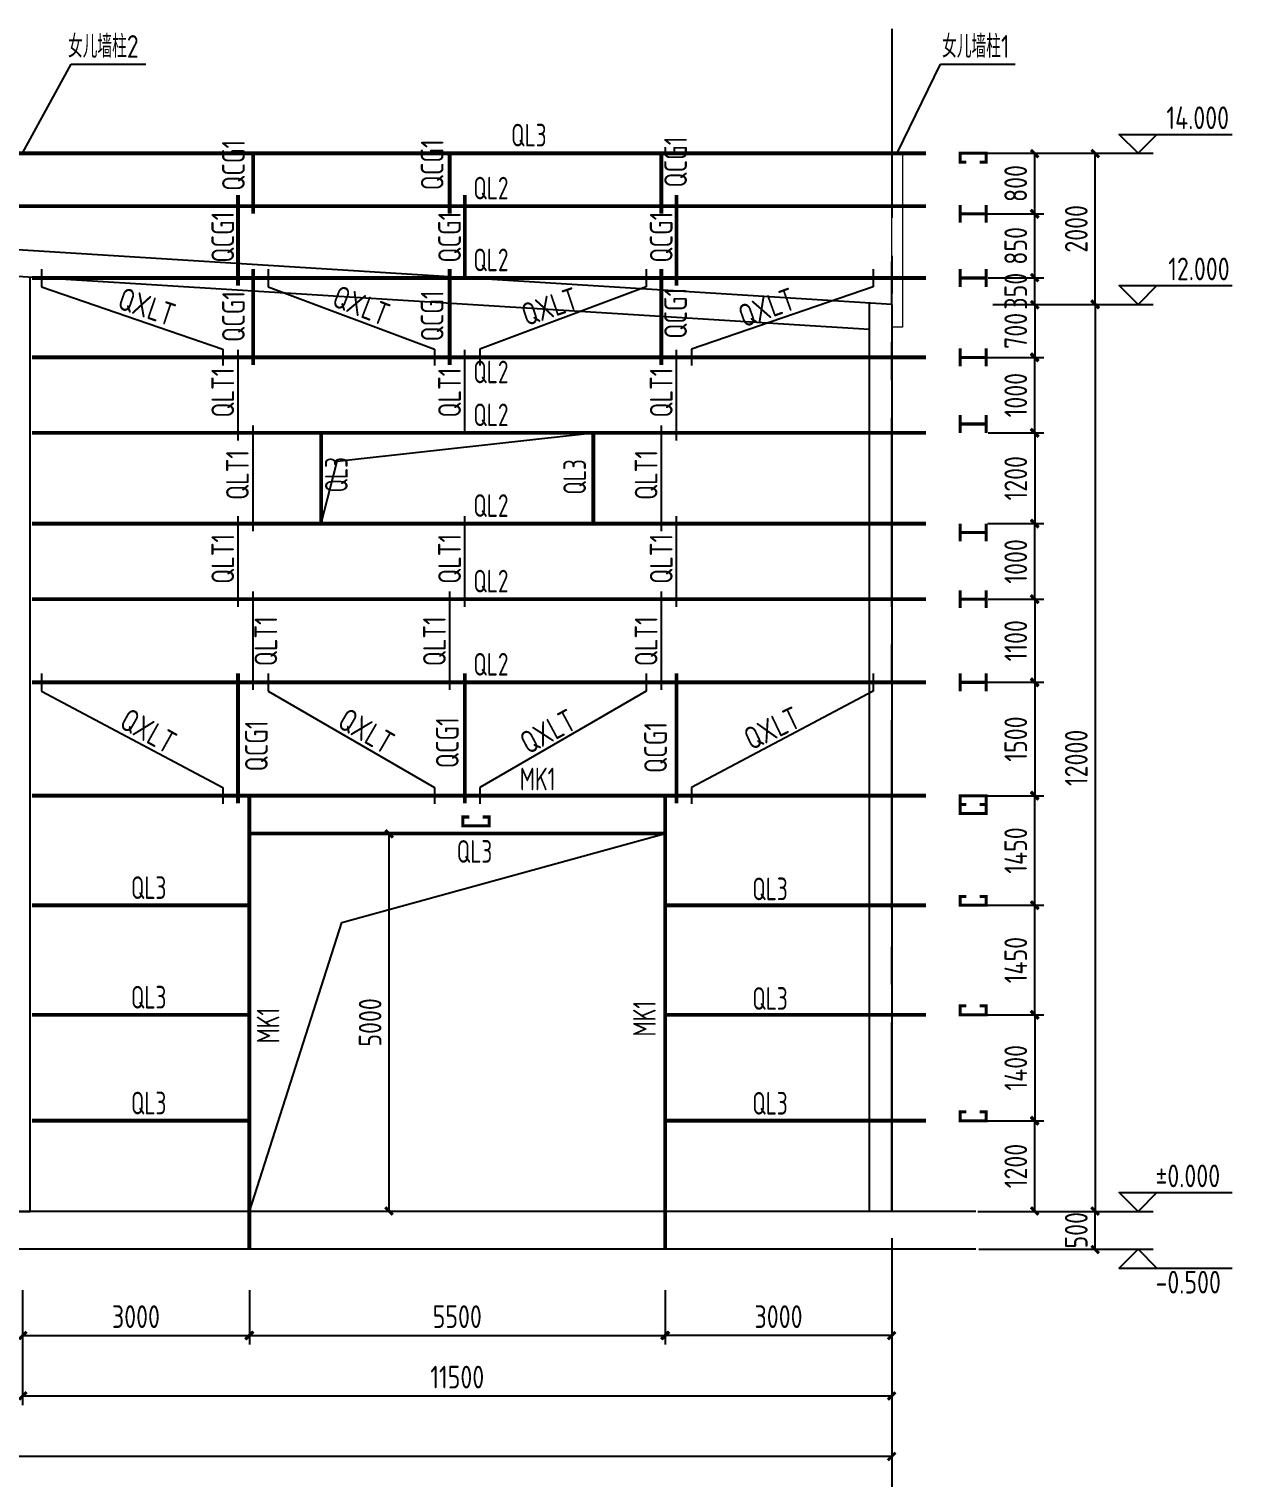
# Model space of a CAD drawing. Header units: millimetres. Extents: x 865490 to 879904, y 39442 to 44891.
# Drawn here: x 874893.6 to 875052.8, y 39550 to 39741.6 of the extents above; entities that cross this region are included whole.
import ezdxf

# ---------------------------------------------------------------- set-up
doc = ezdxf.new("R2010")
doc.units = ezdxf.units.MM
doc.header["$LTSCALE"] = 1000
doc.header["$MEASUREMENT"] = 0
doc.linetypes.add('CENTER', pattern=[2, 1.25, -0.25, 0.25, -0.25])
doc.linetypes.add('DOTE', pattern=[2.42, 2, -0.2, 0.02, -0.2])
for name, color, linetype in [('1307', 7, 'Continuous'), ('1530', 253, 'Continuous'), ('1534', 7, 'Continuous'), ('AXIS', 3, 'Continuous'), ('DIM', 7, 'Continuous'), ('DOTE', 1, 'DOTE'), ('M_Prof', 2, 'Continuous'), ('标注', 7, 'Continuous'), ('梁', 4, 'Continuous'), ('檩条', 34, 'Continuous')]:
    doc.layers.add(name, color=color, linetype=linetype)
doc.layers.add('零部件', color=3, linetype='Continuous', lineweight=5)
doc.styles.add('GBHZ', font='gbenor.shx', dxfattribs={"width": 0.9, "bigfont": 'gbcbig.shx'})
doc.dimstyles.new('Y100', dxfattribs={"dimscale": 0, "dimtxt": 3, "dimasz": 0.01, "dimexe": 1.2, "dimexo": 2, "dimgap": 1, "dimtad": 1, "dimdec": 0, "dimlfac": 100, "dimzin": 0, "dimdsep": 46, "dimtxsty": 'GBHZ', "dimblk": 'DX', "dimcen": 0.09, "dimdle": 1, "dimclrd": 7, "dimclre": 7, "dimclrt": 7, "dimadec": 0, "dimazin": 0, "dimtfac": 1, "dimtdec": 0, "dimtix": 1, "dimtmove": 2, "dimatfit": 3, "dimldrblk": 'DX', "dimfxl": 0, "dimtolj": 1, "dimtzin": 0, "dimarcsym": 0})

# ---------------------------------------------------------------- blocks, each defined once
blk = doc.blocks.new('DX')
at = {"color": 0, "linetype": 'ByBlock', "const_width": 40}
blk.add_lwpolyline([(-54, -51), (46, 49)], dxfattribs=at)
blk = doc.blocks.new('*D1115')
at = {"layer": 'Defpoints', "color": 0, "transparency": 16777216}
for p in [(874892.78, 39576.71), (875007.78, 39576.71), (875007.78, 39560.71)]:
    blk.add_point(p, dxfattribs=at)
at = {"layer": 'dim', "color": 7, "lineweight": -2, "transparency": 16777216}
for p, q in [((874892.78, 39574.71), (874892.78, 39559.51)), ((875007.78, 39574.71), (875007.78, 39559.51)), ((874892.79, 39560.71), (875007.77, 39560.71))]:
    blk.add_line(p, q, dxfattribs=at)
at = {"layer": 'dim', "color": 7, "lineweight": -2, "transparency": 16777216, "xscale": 0.01, "yscale": 0.01, "zscale": 0.01, "rotation": 180}
blk.add_blockref('DX', (874892.78, 39560.71), dxfattribs=at)
at = {"layer": 'dim', "color": 7, "lineweight": -2, "transparency": 16777216, "xscale": 0.01, "yscale": 0.01, "zscale": 0.01}
blk.add_blockref('DX', (875007.78, 39560.71), dxfattribs=at)
at = {"layer": 'dim', "color": 7, "transparency": 16777216, "insert": (874950.28, 39563.21), "char_height": 3, "attachment_point": 5, "style": 'GBHZ'}
blk.add_mtext('\\A1;11500', dxfattribs=at)
blk = doc.blocks.new('*D1116')
at = {"layer": 'Defpoints', "color": 0, "transparency": 16777216}
for p in [(874528.78, 39576.71), (875007.78, 39576.71), (874528.78, 39552.71)]:
    blk.add_point(p, dxfattribs=at)
at = {"layer": 'dim', "color": 7, "lineweight": -2, "transparency": 16777216}
for p, q in [((874528.78, 39574.71), (874528.78, 39551.51)), ((875007.78, 39574.71), (875007.78, 39551.51)), ((875007.77, 39552.71), (874528.79, 39552.71))]:
    blk.add_line(p, q, dxfattribs=at)
at = {"layer": 'dim', "color": 7, "lineweight": -2, "transparency": 16777216, "xscale": 0.01, "yscale": 0.01, "zscale": 0.01, "rotation": 180}
blk.add_blockref('DX', (874528.78, 39552.71), dxfattribs=at)
at = {"layer": 'dim', "color": 7, "lineweight": -2, "transparency": 16777216, "xscale": 0.01, "yscale": 0.01, "zscale": 0.01}
blk.add_blockref('DX', (875007.78, 39552.71), dxfattribs=at)
at = {"layer": 'dim', "color": 7, "transparency": 16777216, "insert": (874768.28, 39555.21), "char_height": 3, "attachment_point": 5, "style": 'GBHZ'}
blk.add_mtext('\\A1;47000', dxfattribs=at)
blk = doc.blocks.new('*D1109')
at = {"layer": 'Defpoints', "color": 0, "transparency": 16777216}
for p in [(874941.26, 39635.14), (874951.66, 39635.14), (874951.66, 39585.14)]:
    blk.add_point(p, dxfattribs=at)
at = {"layer": '标注', "color": 7, "lineweight": -2, "transparency": 16777216}
for p, q in [((874949.66, 39635.14), (874940.06, 39635.14)), ((874941.26, 39585.15), (874941.26, 39635.13)), ((874949.66, 39585.14), (874940.06, 39585.14))]:
    blk.add_line(p, q, dxfattribs=at)
at = {"layer": '标注', "color": 7, "lineweight": -2, "transparency": 16777216, "xscale": 0.01, "yscale": 0.01, "zscale": 0.01}
for p, rotation in [((874941.26, 39635.14), 90), ((874941.26, 39585.14), 270)]:
    blk.add_blockref('DX', p, dxfattribs=dict(at, rotation=rotation))
at = {"layer": '标注', "color": 7, "transparency": 16777216, "insert": (874938.76, 39610.14), "char_height": 3, "attachment_point": 5, "rotation": 90, "style": 'GBHZ'}
blk.add_mtext('\\A1;5000', dxfattribs=at)
blk = doc.blocks.new('*D1087')
at = {"layer": 'Defpoints', "color": 0, "transparency": 16777216}
for p in [(875019.12, 39705.14), (875017.12, 39585.14), (875034.66, 39585.14)]:
    blk.add_point(p, dxfattribs=at)
at = {"layer": 'dim', "color": 7, "lineweight": -2, "transparency": 16777216}
for p, q in [((875021.12, 39705.14), (875035.86, 39705.14)), ((875034.66, 39705.13), (875034.66, 39585.15)), ((875019.12, 39585.14), (875035.86, 39585.14))]:
    blk.add_line(p, q, dxfattribs=at)
at = {"layer": 'dim', "color": 7, "lineweight": -2, "transparency": 16777216, "xscale": 0.01, "yscale": 0.01, "zscale": 0.01}
for p, rotation in [((875034.66, 39705.14), 90), ((875034.66, 39585.14), 270)]:
    blk.add_blockref('DX', p, dxfattribs=dict(at, rotation=rotation))
at = {"layer": 'dim', "color": 7, "transparency": 16777216, "insert": (875032.16, 39645.14), "char_height": 3, "attachment_point": 5, "rotation": 90, "style": 'GBHZ'}
blk.add_mtext('\\A1;12000', dxfattribs=at)
blk = doc.blocks.new('*D1088')
at = {"layer": 'Defpoints', "color": 0, "transparency": 16777216}
for p in [(875017.12, 39585.14), (875034.66, 39585.14), (875017.29, 39580.14)]:
    blk.add_point(p, dxfattribs=at)
at = {"layer": 'dim', "color": 7, "lineweight": -2, "transparency": 16777216}
for p, q in [((875019.12, 39585.14), (875035.86, 39585.14)), ((875034.66, 39585.15), (875034.66, 39585.16)), ((875034.66, 39580.14), (875034.66, 39585.14)), ((875019.29, 39580.14), (875035.86, 39580.14)), ((875034.66, 39580.13), (875034.66, 39580.12))]:
    blk.add_line(p, q, dxfattribs=at)
at = {"layer": 'dim', "color": 7, "lineweight": -2, "transparency": 16777216, "xscale": 0.01, "yscale": 0.01, "zscale": 0.01}
for p, rotation in [((875034.66, 39585.14), 270), ((875034.66, 39580.14), 90)]:
    blk.add_blockref('DX', p, dxfattribs=dict(at, rotation=rotation))
at = {"layer": 'dim', "color": 7, "transparency": 16777216, "insert": (875032.16, 39582.64), "char_height": 3, "attachment_point": 5, "rotation": 90, "style": 'GBHZ'}
blk.add_mtext('\\A1;500', dxfattribs=at)
blk = doc.blocks.new('*D1089')
at = {"layer": 'Defpoints', "color": 0, "transparency": 16777216}
for p in [(875017.12, 39725.14), (875034.66, 39725.14), (875019.12, 39705.14)]:
    blk.add_point(p, dxfattribs=at)
at = {"layer": 'dim', "color": 7, "lineweight": -2, "transparency": 16777216}
for p, q in [((875019.12, 39725.14), (875035.86, 39725.14)), ((875034.66, 39705.15), (875034.66, 39725.13)), ((875021.12, 39705.14), (875035.86, 39705.14))]:
    blk.add_line(p, q, dxfattribs=at)
at = {"layer": 'dim', "color": 7, "lineweight": -2, "transparency": 16777216, "xscale": 0.01, "yscale": 0.01, "zscale": 0.01}
for p, rotation in [((875034.66, 39725.14), 90), ((875034.66, 39705.14), 270)]:
    blk.add_blockref('DX', p, dxfattribs=dict(at, rotation=rotation))
at = {"layer": 'dim', "color": 7, "transparency": 16777216, "insert": (875032.16, 39715.14), "char_height": 3, "attachment_point": 5, "rotation": 90, "style": 'GBHZ'}
blk.add_mtext('\\A1;2000', dxfattribs=at)
blk = doc.blocks.new('*D1090')
at = {"layer": 'Defpoints', "color": 0, "transparency": 16777216}
for p in [(875017.88, 39725.14), (875017.88, 39717.14), (875026.65, 39717.14)]:
    blk.add_point(p, dxfattribs=at)
at = {"layer": '标注', "color": 7, "lineweight": -2, "transparency": 16777216}
for p, q in [((875019.88, 39725.14), (875027.85, 39725.14)), ((875026.65, 39725.13), (875026.65, 39717.15)), ((875019.88, 39717.14), (875027.85, 39717.14))]:
    blk.add_line(p, q, dxfattribs=at)
at = {"layer": '标注', "color": 7, "lineweight": -2, "transparency": 16777216, "xscale": 0.01, "yscale": 0.01, "zscale": 0.01}
for p, rotation in [((875026.65, 39725.14), 90), ((875026.65, 39717.14), 270)]:
    blk.add_blockref('DX', p, dxfattribs=dict(at, rotation=rotation))
at = {"layer": '标注', "color": 7, "transparency": 16777216, "insert": (875024.15, 39721.14), "char_height": 3, "attachment_point": 5, "rotation": 90, "style": 'GBHZ'}
blk.add_mtext('\\A1;800', dxfattribs=at)
blk = doc.blocks.new('*D1091')
at = {"layer": 'Defpoints', "color": 0, "transparency": 16777216}
for p in [(875018.45, 39597.14), (875026.66, 39597.14), (875018.45, 39585.14)]:
    blk.add_point(p, dxfattribs=at)
at = {"layer": '标注', "color": 7, "lineweight": -2, "transparency": 16777216}
for p, q in [((875020.45, 39597.14), (875027.86, 39597.14)), ((875026.66, 39585.15), (875026.66, 39597.13)), ((875020.45, 39585.14), (875027.86, 39585.14))]:
    blk.add_line(p, q, dxfattribs=at)
at = {"layer": '标注', "color": 7, "lineweight": -2, "transparency": 16777216, "xscale": 0.01, "yscale": 0.01, "zscale": 0.01}
for p, rotation in [((875026.66, 39597.14), 90), ((875026.66, 39585.14), 270)]:
    blk.add_blockref('DX', p, dxfattribs=dict(at, rotation=rotation))
at = {"layer": '标注', "color": 7, "transparency": 16777216, "insert": (875024.16, 39591.14), "char_height": 3, "attachment_point": 5, "rotation": 90, "style": 'GBHZ'}
blk.add_mtext('\\A1;1200', dxfattribs=at)
blk = doc.blocks.new('*D1092')
at = {"layer": 'Defpoints', "color": 0, "transparency": 16777216}
for p in [(875018.45, 39611.14), (875018.45, 39597.14), (875026.66, 39597.14)]:
    blk.add_point(p, dxfattribs=at)
at = {"layer": '标注', "color": 7, "lineweight": -2, "transparency": 16777216}
for p, q in [((875020.45, 39611.14), (875027.86, 39611.14)), ((875026.66, 39611.13), (875026.66, 39597.15)), ((875020.45, 39597.14), (875027.86, 39597.14))]:
    blk.add_line(p, q, dxfattribs=at)
at = {"layer": '标注', "color": 7, "lineweight": -2, "transparency": 16777216, "xscale": 0.01, "yscale": 0.01, "zscale": 0.01}
for p, rotation in [((875026.66, 39611.14), 90), ((875026.66, 39597.14), 270)]:
    blk.add_blockref('DX', p, dxfattribs=dict(at, rotation=rotation))
at = {"layer": '标注', "color": 7, "transparency": 16777216, "insert": (875024.16, 39604.14), "char_height": 3, "attachment_point": 5, "rotation": 90, "style": 'GBHZ'}
blk.add_mtext('\\A1;1400', dxfattribs=at)
blk = doc.blocks.new('*D1093')
at = {"layer": 'Defpoints', "color": 0, "transparency": 16777216}
for p in [(875018.45, 39640.14), (875026.66, 39640.14), (875018.45, 39625.64)]:
    blk.add_point(p, dxfattribs=at)
at = {"layer": '标注', "color": 7, "lineweight": -2, "transparency": 16777216}
for p, q in [((875020.45, 39640.14), (875027.86, 39640.14)), ((875026.66, 39625.65), (875026.66, 39640.13)), ((875020.45, 39625.64), (875027.86, 39625.64))]:
    blk.add_line(p, q, dxfattribs=at)
at = {"layer": '标注', "color": 7, "lineweight": -2, "transparency": 16777216, "xscale": 0.01, "yscale": 0.01, "zscale": 0.01}
for p, rotation in [((875026.66, 39640.14), 90), ((875026.66, 39625.64), 270)]:
    blk.add_blockref('DX', p, dxfattribs=dict(at, rotation=rotation))
at = {"layer": '标注', "color": 7, "transparency": 16777216, "insert": (875024.16, 39632.89), "char_height": 3, "attachment_point": 5, "rotation": 90, "style": 'GBHZ'}
blk.add_mtext('\\A1;1450', dxfattribs=at)
blk = doc.blocks.new('*D1094')
at = {"layer": 'Defpoints', "color": 0, "transparency": 16777216}
for p in [(875018.45, 39655.14), (875018.45, 39640.14), (875026.66, 39640.14)]:
    blk.add_point(p, dxfattribs=at)
at = {"layer": '标注', "color": 7, "lineweight": -2, "transparency": 16777216}
for p, q in [((875020.45, 39655.14), (875027.86, 39655.14)), ((875026.66, 39655.13), (875026.66, 39640.15)), ((875020.45, 39640.14), (875027.86, 39640.14))]:
    blk.add_line(p, q, dxfattribs=at)
at = {"layer": '标注', "color": 7, "lineweight": -2, "transparency": 16777216, "xscale": 0.01, "yscale": 0.01, "zscale": 0.01}
for p, rotation in [((875026.66, 39655.14), 90), ((875026.66, 39640.14), 270)]:
    blk.add_blockref('DX', p, dxfattribs=dict(at, rotation=rotation))
at = {"layer": '标注', "color": 7, "transparency": 16777216, "insert": (875024.16, 39647.64), "char_height": 3, "attachment_point": 5, "rotation": 90, "style": 'GBHZ'}
blk.add_mtext('\\A1;1500', dxfattribs=at)
blk = doc.blocks.new('*D1095')
at = {"layer": 'Defpoints', "color": 0, "transparency": 16777216}
for p in [(875018.45, 39625.64), (875026.66, 39625.64), (875018.45, 39611.14)]:
    blk.add_point(p, dxfattribs=at)
at = {"layer": '标注', "color": 7, "lineweight": -2, "transparency": 16777216}
for p, q in [((875020.45, 39625.64), (875027.86, 39625.64)), ((875026.66, 39611.15), (875026.66, 39625.63)), ((875020.45, 39611.14), (875027.86, 39611.14))]:
    blk.add_line(p, q, dxfattribs=at)
at = {"layer": '标注', "color": 7, "lineweight": -2, "transparency": 16777216, "xscale": 0.01, "yscale": 0.01, "zscale": 0.01}
for p, rotation in [((875026.66, 39625.64), 90), ((875026.66, 39611.14), 270)]:
    blk.add_blockref('DX', p, dxfattribs=dict(at, rotation=rotation))
at = {"layer": '标注', "color": 7, "transparency": 16777216, "insert": (875024.16, 39618.39), "char_height": 3, "attachment_point": 5, "rotation": 90, "style": 'GBHZ'}
blk.add_mtext('\\A1;1450', dxfattribs=at)
blk = doc.blocks.new('*D1096')
at = {"layer": 'Defpoints', "color": 0, "transparency": 16777216}
for p in [(875018.52, 39666.14), (875018.45, 39655.14), (875026.66, 39655.14)]:
    blk.add_point(p, dxfattribs=at)
at = {"layer": '标注', "color": 7, "lineweight": -2, "transparency": 16777216}
for p, q in [((875020.52, 39666.14), (875027.86, 39666.14)), ((875026.66, 39666.13), (875026.66, 39655.15)), ((875020.45, 39655.14), (875027.86, 39655.14))]:
    blk.add_line(p, q, dxfattribs=at)
at = {"layer": '标注', "color": 7, "lineweight": -2, "transparency": 16777216, "xscale": 0.01, "yscale": 0.01, "zscale": 0.01}
for p, rotation in [((875026.66, 39666.14), 90), ((875026.66, 39655.14), 270)]:
    blk.add_blockref('DX', p, dxfattribs=dict(at, rotation=rotation))
at = {"layer": '标注', "color": 7, "transparency": 16777216, "insert": (875024.16, 39660.64), "char_height": 3, "attachment_point": 5, "rotation": 90, "style": 'GBHZ'}
blk.add_mtext('\\A1;1100', dxfattribs=at)
blk = doc.blocks.new('*D1097')
at = {"layer": 'Defpoints', "color": 0, "transparency": 16777216}
for p in [(875018.46, 39676.14), (875026.66, 39676.14), (875018.52, 39666.14)]:
    blk.add_point(p, dxfattribs=at)
at = {"layer": '标注', "color": 7, "lineweight": -2, "transparency": 16777216}
for p, q in [((875020.46, 39676.14), (875027.86, 39676.14)), ((875026.66, 39666.15), (875026.66, 39676.13)), ((875020.52, 39666.14), (875027.86, 39666.14))]:
    blk.add_line(p, q, dxfattribs=at)
at = {"layer": '标注', "color": 7, "lineweight": -2, "transparency": 16777216, "xscale": 0.01, "yscale": 0.01, "zscale": 0.01}
for p, rotation in [((875026.66, 39676.14), 90), ((875026.66, 39666.14), 270)]:
    blk.add_blockref('DX', p, dxfattribs=dict(at, rotation=rotation))
at = {"layer": '标注', "color": 7, "transparency": 16777216, "insert": (875024.16, 39671.14), "char_height": 3, "attachment_point": 5, "rotation": 90, "style": 'GBHZ'}
blk.add_mtext('\\A1;1000', dxfattribs=at)
blk = doc.blocks.new('*D1098')
at = {"layer": 'Defpoints', "color": 0, "transparency": 16777216}
for p in [(875018.52, 39688.14), (875018.46, 39676.14), (875026.66, 39676.14)]:
    blk.add_point(p, dxfattribs=at)
at = {"layer": '标注', "color": 7, "lineweight": -2, "transparency": 16777216}
for p, q in [((875020.52, 39688.14), (875027.86, 39688.14)), ((875026.66, 39688.13), (875026.66, 39676.15)), ((875020.46, 39676.14), (875027.86, 39676.14))]:
    blk.add_line(p, q, dxfattribs=at)
at = {"layer": '标注', "color": 7, "lineweight": -2, "transparency": 16777216, "xscale": 0.01, "yscale": 0.01, "zscale": 0.01}
for p, rotation in [((875026.66, 39688.14), 90), ((875026.66, 39676.14), 270)]:
    blk.add_blockref('DX', p, dxfattribs=dict(at, rotation=rotation))
at = {"layer": '标注', "color": 7, "transparency": 16777216, "insert": (875024.16, 39682.14), "char_height": 3, "attachment_point": 5, "rotation": 90, "style": 'GBHZ'}
blk.add_mtext('\\A1;1200', dxfattribs=at)
blk = doc.blocks.new('*D1099')
at = {"layer": 'Defpoints', "color": 0, "transparency": 16777216}
for p in [(875018.47, 39698.14), (875026.66, 39698.14), (875018.52, 39688.14)]:
    blk.add_point(p, dxfattribs=at)
at = {"layer": '标注', "color": 7, "lineweight": -2, "transparency": 16777216}
for p, q in [((875020.47, 39698.14), (875027.86, 39698.14)), ((875026.66, 39688.15), (875026.66, 39698.13)), ((875020.52, 39688.14), (875027.86, 39688.14))]:
    blk.add_line(p, q, dxfattribs=at)
at = {"layer": '标注', "color": 7, "lineweight": -2, "transparency": 16777216, "xscale": 0.01, "yscale": 0.01, "zscale": 0.01}
for p, rotation in [((875026.66, 39698.14), 90), ((875026.66, 39688.14), 270)]:
    blk.add_blockref('DX', p, dxfattribs=dict(at, rotation=rotation))
at = {"layer": '标注', "color": 7, "transparency": 16777216, "insert": (875024.16, 39693.14), "char_height": 3, "attachment_point": 5, "rotation": 90, "style": 'GBHZ'}
blk.add_mtext('\\A1;1000', dxfattribs=at)
blk = doc.blocks.new('*D1100')
at = {"layer": 'Defpoints', "color": 0, "transparency": 16777216}
for p in [(875019.12, 39705.14), (875018.47, 39698.14), (875026.66, 39698.14)]:
    blk.add_point(p, dxfattribs=at)
at = {"layer": '标注', "color": 7, "lineweight": -2, "transparency": 16777216}
for p, q in [((875021.12, 39705.14), (875027.86, 39705.14)), ((875026.66, 39705.13), (875026.66, 39698.15)), ((875020.47, 39698.14), (875027.86, 39698.14))]:
    blk.add_line(p, q, dxfattribs=at)
at = {"layer": '标注', "color": 7, "lineweight": -2, "transparency": 16777216, "xscale": 0.01, "yscale": 0.01, "zscale": 0.01}
for p, rotation in [((875026.66, 39705.14), 90), ((875026.66, 39698.14), 270)]:
    blk.add_blockref('DX', p, dxfattribs=dict(at, rotation=rotation))
at = {"layer": '标注', "color": 7, "transparency": 16777216, "insert": (875024.16, 39701.64), "char_height": 3, "attachment_point": 5, "rotation": 90, "style": 'GBHZ'}
blk.add_mtext('\\A1;700', dxfattribs=at)
blk = doc.blocks.new('*D1101')
at = {"layer": 'Defpoints', "color": 0, "transparency": 16777216}
for p in [(875017.88, 39717.14), (875026.66, 39717.14), (875018.52, 39708.64)]:
    blk.add_point(p, dxfattribs=at)
at = {"layer": '标注', "color": 7, "lineweight": -2, "transparency": 16777216}
for p, q in [((875019.88, 39717.14), (875027.86, 39717.14)), ((875026.66, 39708.65), (875026.66, 39717.13)), ((875020.52, 39708.64), (875027.86, 39708.64))]:
    blk.add_line(p, q, dxfattribs=at)
at = {"layer": '标注', "color": 7, "lineweight": -2, "transparency": 16777216, "xscale": 0.01, "yscale": 0.01, "zscale": 0.01}
for p, rotation in [((875026.66, 39717.14), 90), ((875026.66, 39708.64), 270)]:
    blk.add_blockref('DX', p, dxfattribs=dict(at, rotation=rotation))
at = {"layer": '标注', "color": 7, "transparency": 16777216, "insert": (875024.16, 39712.89), "char_height": 3, "attachment_point": 5, "rotation": 90, "style": 'GBHZ'}
blk.add_mtext('\\A1;850', dxfattribs=at)
blk = doc.blocks.new('*D1102')
at = {"layer": 'Defpoints', "color": 0, "transparency": 16777216}
for p in [(875018.52, 39708.64), (875026.66, 39708.64), (875019.12, 39705.14)]:
    blk.add_point(p, dxfattribs=at)
at = {"layer": 'DOTE', "color": 7, "lineweight": -2, "transparency": 16777216}
for p, q in [((875020.52, 39708.64), (875027.86, 39708.64)), ((875026.66, 39708.65), (875026.66, 39708.66)), ((875026.66, 39705.14), (875026.66, 39708.64)), ((875021.12, 39705.14), (875027.86, 39705.14)), ((875026.66, 39705.13), (875026.66, 39705.12))]:
    blk.add_line(p, q, dxfattribs=at)
at = {"layer": 'DOTE', "color": 7, "lineweight": -2, "transparency": 16777216, "xscale": 0.01, "yscale": 0.01, "zscale": 0.01}
for p, rotation in [((875026.66, 39708.64), 270), ((875026.66, 39705.14), 90)]:
    blk.add_blockref('DX', p, dxfattribs=dict(at, rotation=rotation))
at = {"layer": 'DOTE', "color": 7, "transparency": 16777216, "insert": (875024.16, 39706.89), "char_height": 3, "attachment_point": 5, "rotation": 90, "style": 'GBHZ'}
blk.add_mtext('\\A1;350', dxfattribs=at)
blk = doc.blocks.new('*D1134')
at = {"layer": 'Defpoints', "color": 0, "transparency": 16777216}
for p in [(874977.78, 39576.71), (875007.78, 39576.71), (874977.78, 39568.71)]:
    blk.add_point(p, dxfattribs=at)
at = {"layer": 'dim', "color": 7, "lineweight": -2, "transparency": 16777216}
for p, q in [((874977.78, 39574.71), (874977.78, 39567.51)), ((875007.78, 39574.71), (875007.78, 39567.51)), ((875007.77, 39568.71), (874977.79, 39568.71))]:
    blk.add_line(p, q, dxfattribs=at)
at = {"layer": 'dim', "color": 7, "lineweight": -2, "transparency": 16777216, "xscale": 0.01, "yscale": 0.01, "zscale": 0.01, "rotation": 180}
blk.add_blockref('DX', (874977.78, 39568.71), dxfattribs=at)
at = {"layer": 'dim', "color": 7, "lineweight": -2, "transparency": 16777216, "xscale": 0.01, "yscale": 0.01, "zscale": 0.01}
blk.add_blockref('DX', (875007.78, 39568.71), dxfattribs=at)
at = {"layer": 'dim', "color": 7, "transparency": 16777216, "insert": (874992.78, 39571.21), "char_height": 3, "attachment_point": 5, "style": 'GBHZ'}
blk.add_mtext('\\A1;3000', dxfattribs=at)
blk = doc.blocks.new('*D1135')
at = {"layer": 'Defpoints', "color": 0, "transparency": 16777216}
for p in [(874922.78, 39576.71), (874977.78, 39576.71), (874977.78, 39568.71)]:
    blk.add_point(p, dxfattribs=at)
at = {"layer": 'dim', "color": 7, "lineweight": -2, "transparency": 16777216}
for p, q in [((874922.78, 39574.71), (874922.78, 39567.51)), ((874977.78, 39574.71), (874977.78, 39567.51)), ((874922.79, 39568.71), (874977.77, 39568.71))]:
    blk.add_line(p, q, dxfattribs=at)
at = {"layer": 'dim', "color": 7, "lineweight": -2, "transparency": 16777216, "xscale": 0.01, "yscale": 0.01, "zscale": 0.01, "rotation": 180}
blk.add_blockref('DX', (874922.78, 39568.71), dxfattribs=at)
at = {"layer": 'dim', "color": 7, "lineweight": -2, "transparency": 16777216, "xscale": 0.01, "yscale": 0.01, "zscale": 0.01}
blk.add_blockref('DX', (874977.78, 39568.71), dxfattribs=at)
at = {"layer": 'dim', "color": 7, "transparency": 16777216, "insert": (874950.28, 39571.21), "char_height": 3, "attachment_point": 5, "style": 'GBHZ'}
blk.add_mtext('\\A1;5500', dxfattribs=at)
blk = doc.blocks.new('*D1136')
at = {"layer": 'Defpoints', "color": 0, "transparency": 16777216}
for p in [(874892.78, 39576.71), (874922.78, 39576.71), (874922.78, 39568.71)]:
    blk.add_point(p, dxfattribs=at)
at = {"layer": 'dim', "color": 7, "lineweight": -2, "transparency": 16777216}
for p, q in [((874892.78, 39574.71), (874892.78, 39567.51)), ((874922.78, 39574.71), (874922.78, 39567.51)), ((874892.79, 39568.71), (874922.77, 39568.71))]:
    blk.add_line(p, q, dxfattribs=at)
at = {"layer": 'dim', "color": 7, "lineweight": -2, "transparency": 16777216, "xscale": 0.01, "yscale": 0.01, "zscale": 0.01, "rotation": 180}
blk.add_blockref('DX', (874892.78, 39568.71), dxfattribs=at)
at = {"layer": 'dim', "color": 7, "lineweight": -2, "transparency": 16777216, "xscale": 0.01, "yscale": 0.01, "zscale": 0.01}
blk.add_blockref('DX', (874922.78, 39568.71), dxfattribs=at)
at = {"layer": 'dim', "color": 7, "transparency": 16777216, "insert": (874907.78, 39571.21), "char_height": 3, "attachment_point": 5, "style": 'GBHZ'}
blk.add_mtext('\\A1;3000', dxfattribs=at)

msp = doc.modelspace()

# ---------------------------------------------------------------- linework, layer by layer
at = {"layer": '1530'}
for p, q in [((875035.859, 39725.137), (875042.33, 39725.137)), ((875035.859, 39705.137), (875042.33, 39705.137)), ((875035.859, 39585.137), (875042.33, 39585.137)), ((875035.859, 39580.137), (875042.33, 39580.137))]:
    msp.add_line(p, q, dxfattribs=at)
at = {"layer": '1534'}
for points in [[(875042.83, 39727.637), (875040.33, 39725.137), (875037.83, 39727.637), (875052.764, 39727.637)], [(875042.83, 39707.637), (875040.33, 39705.137), (875037.83, 39707.637), (875052.764, 39707.637)], [(875042.83, 39587.637), (875040.33, 39585.137), (875037.83, 39587.637), (875052.764, 39587.637)], [(875042.83, 39577.637), (875040.33, 39580.137), (875037.83, 39577.637), (875052.764, 39577.637)]]:
    msp.add_lwpolyline(points, dxfattribs=at)
at = {"layer": 'AXIS', "color": 0}
msp.add_line((875007.779, 39576.707), (875007.779, 39544.707), dxfattribs=at)
at = {"layer": 'DOTE', "linetype": 'CENTER', "ltscale": 0.02}
for p, q in [((875007.779, 39741.589), (875007.779, 39576.707)), ((875007.779, 39585.137), (875007.779, 39710.813))]:
    msp.add_line(p, q, dxfattribs=at)
at = {"layer": 'M_Prof'}
for p, q in [((875007.779, 39705.137), (874777.279, 39719.53)), ((875004.779, 39701.817), (874780.279, 39715.836)), ((874893.779, 39585.137), (874893.779, 39708.749)), ((875004.779, 39705.324), (875004.779, 39585.137)), ((875007.779, 39705.137), (875007.779, 39585.137)), ((875018.858, 39585.137), (874527.126, 39585.137)), ((874891.779, 39585.137), (874893.779, 39585.137)), ((875008.779, 39585.137), (875006.779, 39585.137)), ((875018.858, 39580.137), (874527.126, 39580.137))]:
    msp.add_line(p, q, dxfattribs=at)
at = {"layer": '梁'}
for p, q in [((874892.779, 39725.137), (874899.191, 39736.921)), ((874899.191, 39736.921), (874909.071, 39736.921)), ((875008.479, 39725.137), (875014.191, 39736.921)), ((875014.191, 39736.921), (875024.071, 39736.921))]:
    msp.add_line(p, q, dxfattribs=at)
at = {"layer": '梁', "color": 61, "linetype": 'ByBlock', "ltscale": 0.8, "const_width": 0.4}
for points in [[(875019.404, 39723.957), (875020.257, 39723.957), (875020.257, 39725.137), (875016.787, 39725.137), (875016.787, 39723.957), (875017.639, 39723.957)], [(875020.257, 39718.316), (875020.257, 39717.137), (875016.787, 39717.137), (875016.787, 39718.316)], [(875020.257, 39715.957), (875020.257, 39717.137), (875016.787, 39717.137), (875016.787, 39715.957)], [(875020.257, 39709.816), (875020.257, 39708.637), (875016.787, 39708.637), (875016.787, 39709.816)], [(875020.257, 39707.457), (875020.257, 39708.637), (875016.787, 39708.637), (875016.787, 39707.457)], [(875020.257, 39699.317), (875020.257, 39698.138), (875016.787, 39698.138), (875016.787, 39699.317)], [(875020.257, 39696.958), (875020.257, 39698.138), (875016.787, 39698.138), (875016.787, 39696.958)], [(875020.257, 39690.497), (875020.257, 39689.318), (875016.787, 39689.318), (875016.787, 39690.497)], [(875020.257, 39688.139), (875020.257, 39689.318), (875016.787, 39689.318), (875016.787, 39688.139)], [(875020.257, 39676.138), (875020.257, 39674.958), (875016.787, 39674.958), (875016.787, 39676.138)], [(875020.257, 39673.779), (875020.257, 39674.958), (875016.787, 39674.958), (875016.787, 39673.779)], [(875020.257, 39667.316), (875020.257, 39666.137), (875016.787, 39666.137), (875016.787, 39667.316)], [(875020.257, 39664.957), (875020.257, 39666.137), (875016.787, 39666.137), (875016.787, 39664.957)], [(875020.257, 39656.316), (875020.257, 39655.137), (875016.787, 39655.137), (875016.787, 39656.316)], [(875020.257, 39653.957), (875020.257, 39655.137), (875016.787, 39655.137), (875016.787, 39653.957)], [(875019.404, 39638.957), (875020.257, 39638.957), (875020.257, 39640.137), (875016.787, 39640.137), (875016.787, 39638.957), (875017.639, 39638.957)], [(875019.404, 39638.957), (875020.257, 39638.957), (875020.257, 39637.778), (875016.787, 39637.778), (875016.787, 39638.957), (875017.639, 39638.957)], [(874953.645, 39637.32), (874954.497, 39637.32), (874954.497, 39636.141), (874951.028, 39636.141), (874951.028, 39637.32), (874951.88, 39637.32)], [(875019.404, 39626.816), (875020.257, 39626.816), (875020.257, 39625.637), (875016.787, 39625.637), (875016.787, 39626.816), (875017.639, 39626.816)], [(875019.404, 39612.316), (875020.257, 39612.316), (875020.257, 39611.137), (875016.787, 39611.137), (875016.787, 39612.316), (875017.639, 39612.316)], [(875019.404, 39598.316), (875020.257, 39598.316), (875020.257, 39597.137), (875016.787, 39597.137), (875016.787, 39598.316), (875017.639, 39598.316)]]:
    msp.add_lwpolyline(points, dxfattribs=at)
at = {"layer": '檩条', "color": 4}
for p, q in [((874923.279, 39725.137), (874923.279, 39719.463)), ((874949.279, 39725.137), (874949.279, 39719.463)), ((874977.279, 39725.137), (874977.279, 39719.463)), ((874923.279, 39709.637), (874923.279, 39699.463)), ((874949.279, 39709.637), (874949.279, 39699.463)), ((874977.279, 39709.637), (874977.279, 39699.463)), ((874921.279, 39687.137), (874921.279, 39699.138)), ((874951.279, 39688.138), (874951.279, 39699.138)), ((874979.279, 39687.137), (874979.279, 39699.138)), ((874923.279, 39675.138), (874923.279, 39689.138)), ((874977.279, 39675.138), (874977.279, 39689.138)), ((874934.394, 39684.39), (874968.277, 39688.138)), ((874932.277, 39676.138), (874934.394, 39684.39)), ((874921.279, 39665.137), (874921.279, 39677.138)), ((874951.279, 39665.137), (874951.279, 39677.138)), ((874979.279, 39665.137), (874979.279, 39677.138)), ((874923.279, 39654.137), (874923.279, 39667.137)), ((874949.279, 39654.137), (874949.279, 39667.137)), ((874977.279, 39654.137), (874977.279, 39667.137)), ((874921.279, 39656.137), (874921.279, 39641.462)), ((874951.279, 39656.137), (874951.279, 39641.462)), ((874979.279, 39656.137), (874979.279, 39641.462)), ((874935.003, 39623.371), (874977.779, 39635.137)), ((874922.779, 39585.137), (874935.003, 39623.371))]:
    msp.add_line(p, q, dxfattribs=at)
at = {"layer": '檩条', "color": 4, "linetype": 'ByBlock'}
for p, q in [((874895.279, 39709.812), (874895.279, 39707.462)), ((874925.279, 39709.812), (874925.279, 39707.462)), ((874975.279, 39709.812), (874975.279, 39707.462)), ((875005.279, 39709.812), (875005.279, 39707.462)), ((874895.279, 39707.462), (874919.279, 39699.208)), ((874925.279, 39707.462), (874947.279, 39699.208)), ((874975.279, 39707.462), (874953.279, 39699.208)), ((875005.279, 39707.462), (874981.279, 39699.208)), ((874919.279, 39699.208), (874919.279, 39697.068)), ((874947.279, 39699.208), (874947.279, 39697.068)), ((874953.279, 39699.208), (874953.279, 39697.068)), ((874981.279, 39699.208), (874981.279, 39697.068)), ((874895.279, 39656.312), (874895.279, 39653.962)), ((874925.279, 39656.312), (874925.279, 39653.962)), ((874975.279, 39656.312), (874975.279, 39653.962)), ((875005.279, 39656.312), (875005.279, 39653.962)), ((874895.279, 39653.962), (874919.279, 39641.207)), ((874925.279, 39653.962), (874947.279, 39641.207)), ((874975.279, 39653.962), (874953.279, 39641.207)), ((875005.279, 39653.962), (874981.279, 39641.207)), ((874919.279, 39641.207), (874919.279, 39639.067)), ((874947.279, 39641.207), (874947.279, 39639.067)), ((874953.279, 39641.207), (874953.279, 39639.067)), ((874981.279, 39641.207), (874981.279, 39639.067))]:
    msp.add_line(p, q, dxfattribs=at)
at = {"layer": '檩条', "color": 4, "const_width": 0.5}
for points in [[(874890.379, 39725.137), (875012.279, 39725.137)], [(875012.279, 39725.137), (874893.479, 39725.137)], [(874923.279, 39725.137), (874923.279, 39717.138)], [(874949.279, 39725.137), (874949.279, 39717.138)], [(874977.279, 39725.137), (874977.279, 39717.138)], [(874921.279, 39707.636), (874921.279, 39719.637)], [(874951.279, 39708.637), (874951.279, 39719.637)], [(874979.279, 39707.636), (874979.279, 39719.637)], [(874890.379, 39718.138), (875012.279, 39718.138)], [(874923.279, 39709.811), (874923.279, 39697.138)], [(874949.279, 39709.811), (874949.279, 39697.138)], [(874977.279, 39709.811), (874977.279, 39697.138)], [(874894.029, 39708.637), (875012.279, 39708.637)], [(874894.029, 39698.138), (875012.279, 39698.138)], [(874894.029, 39688.138), (875012.279, 39688.138)], [(874932.281, 39676.138), (874932.281, 39688.138)], [(874968.281, 39676.138), (874968.281, 39688.138)], [(874894.029, 39676.138), (875012.279, 39676.138)], [(874894.029, 39666.137), (875012.279, 39666.137)], [(874921.279, 39656.311), (874921.279, 39639.137)], [(874951.279, 39656.311), (874951.279, 39639.137)], [(874979.279, 39656.311), (874979.279, 39639.137)], [(874894.029, 39655.137), (875012.279, 39655.137)], [(874977.779, 39635.137), (874922.779, 39635.137)], [(874922.779, 39625.637), (874894.029, 39625.637)], [(875012.279, 39625.637), (874977.779, 39625.637)], [(874922.779, 39611.137), (874894.029, 39611.137)], [(874977.779, 39611.137), (875012.279, 39611.137)]]:
    msp.add_lwpolyline(points, dxfattribs=at)
at = {"layer": '檩条', "color": 1, "const_width": 0.5}
for points in [[(875012.279, 39640.137), (874894.029, 39640.137)], [(874922.779, 39580.137), (874922.779, 39640.137)], [(874977.779, 39580.137), (874977.779, 39640.137)]]:
    msp.add_lwpolyline(points, dxfattribs=at)
at = {"layer": '檩条', "color": 4, "linetype": 'ByBlock', "const_width": 0.5}
for points in [[(874922.779, 39597.137), (874894.029, 39597.137)], [(874977.779, 39597.137), (875012.279, 39597.137)]]:
    msp.add_lwpolyline(points, dxfattribs=at)
at = {"layer": '零部件'}
msp.add_lwpolyline([(875009.179, 39702.137), (875007.779, 39702.137), (875007.779, 39725.137), (875009.179, 39725.137)], close=True, dxfattribs=at)

# ---------------------------------------------------------------- texts
at = {"layer": '1307', "style": 'GBHZ', "width": 0.8}
for s, p in [('QL3', (874957.399, 39726.042)), ('QL2', (874952.403, 39719.033)), ('QL2', (874952.403, 39709.532)), ('QL2', (874952.403, 39694.706)), ('QL2', (874952.403, 39689.033)), ('QL2', (874952.403, 39677.033)), ('QL2', (874952.403, 39667.032)), ('QL2', (874952.403, 39656.032)), ('MK1', (874958.558, 39640.847)), ('QL3', (874950.212, 39631.264)), ('QL3', (874907.108, 39626.473)), ('QL3', (874989.297, 39626.307)), ('QL3', (874907.108, 39611.973)), ('QL3', (874989.297, 39611.807)), ('QL3', (874907.108, 39597.973)), ('QL3', (874989.297, 39597.939))]:
    msp.add_text(s, height=3, dxfattribs=at).set_placement(p)
at = {"layer": '1307', "style": 'GBHZ'}
for s, rotation, width, p in [('QCG1', 90, 0.9, (874922.173, 39720.159)), ('QCG1', 90, 0.9, (874948.463, 39720.234)), ('QCG1', 90, 0.9, (874980.662, 39720.593)), ('QCG1', 90, 0.9, (874920.763, 39710.659)), ('QCG1', 90, 0.9, (874950.763, 39710.659)), ('QCG1', 90, 0.9, (874978.763, 39710.659)), ('QXLT', 338.76515, 0.9, (874933.52, 39704.978)), ('QXLT', 18.58199, 0.9, (874959.413, 39702.234)), ('QXLT', 341.3473, 0.9, (874905.157, 39704.638)), ('QCG1', 90, 0.9, (874922.173, 39700.159)), ('QCG1', 90, 0.9, (874948.463, 39700.234)), ('QCG1', 90, 0.9, (874980.662, 39700.593)), ('QXLT', 19.92238, 0.9, (874988.174, 39702.038)), ('QLT1', 90, 0.9, (874920.763, 39690.16)), ('QLT1', 90, 0.9, (874950.763, 39690.16)), ('QLT1', 90, 0.9, (874978.763, 39690.16)), ('QLT1', 90, 0.9, (874922.702, 39679.259)), ('QL3', 90, 0.8, (874935.786, 39680.254)), ('QL3', 90, 0.8, (874967.312, 39679.96)), ('QLT1', 90, 0.9, (874976.763, 39679.259)), ('QLT1', 90, 0.9, (874920.763, 39668.16)), ('QLT1', 90, 0.9, (874950.763, 39668.16)), ('QLT1', 90, 0.9, (874978.763, 39668.16)), ('QLT1', 90, 0.9, (874926.461, 39657.258)), ('QLT1', 90, 0.9, (874948.763, 39657.258)), ('QLT1', 90, 0.9, (874976.763, 39657.258)), ('QXLT', 25.55928, 0.9, (874989.153, 39646.079)), ('QXLT', 330.76111, 0.9, (874905.393, 39649.255)), ('QXLT', 329.8772, 0.9, (874934.234, 39649.306)), ('QCG1', 90, 0.9, (874950.463, 39643.764)), ('QXLT', 28.23338, 0.9, (874959.647, 39645.532)), ('QCG1', 90, 0.9, (874925.21, 39643.339)), ('QCG1', 90, 0.9, (874978.014, 39643.13)), ('MK1', 90, 0.8, (874926.765, 39607.379)), ('MK1', 90, 0.8, (874976.537, 39608.281))]:
    msp.add_text(s, height=3, rotation=rotation, dxfattribs=dict(at, width=width)).set_placement(p)
at = {"layer": '1534', "style": 'GBHZ', "width": 0.9}
for s, p in [('女儿墙柱2', (874898.794, 39737.776)), ('女儿墙柱1', (875014.418, 39737.776)), ('14.000', (875044.084, 39728.337)), ('12.000', (875044.324, 39708.337)), ('%%P0.000', (875042.644, 39588.337)), ('-0.500', (875042.644, 39574.27))]:
    msp.add_text(s, height=3, dxfattribs=at).set_placement(p)

# ---------------------------------------------------------------- dimensions: what is measured, and where the dimension line sits
at = {"layer": 'dim'}
for base, p1, p2, angle, picture, middle in [((875034.659, 39725.137), (875019.119, 39705.137), (875017.119, 39725.137), 270, '*D1089', (875032.159, 39715.137)), ((875034.659, 39585.137), (875019.119, 39705.137), (875017.119, 39585.137), 90, '*D1087', (875032.159, 39645.137)), ((875034.659, 39585.137), (875017.286, 39580.137), (875017.119, 39585.137), 270, '*D1088', (875032.159, 39582.637)), ((874977.779, 39568.707), (875007.779, 39576.707), (874977.779, 39576.707), 180, '*D1134', (874992.779, 39571.207))]:
    dim = msp.add_linear_dim(base=base, p1=p1, p2=p2, angle=angle, dimstyle='Y100', override={"dimscale": 1}, dxfattribs=at)
    dim.commit()
    dim.dimension.update_dxf_attribs({"geometry": picture, "text_midpoint": middle})
dim = msp.add_linear_dim(base=(874528.779, 39552.707), p1=(875007.779, 39576.707), p2=(874528.779, 39576.707), text='47000', dimstyle='Y100', override={"dimscale": 1}, dxfattribs=at)
dim.commit()
dim.dimension.update_dxf_attribs({"geometry": '*D1116', "text_midpoint": (874768.279, 39555.207)})
for base, p1, p2, picture, middle in [((875007.779, 39560.707), (874892.779, 39576.707), (875007.779, 39576.707), '*D1115', (874950.279, 39563.207)), ((874922.779, 39568.707), (874892.779, 39576.707), (874922.779, 39576.707), '*D1136', (874907.779, 39571.207)), ((874977.779, 39568.707), (874922.779, 39576.707), (874977.779, 39576.707), '*D1135', (874950.279, 39571.207))]:
    dim = msp.add_linear_dim(base=base, p1=p1, p2=p2, dimstyle='Y100', override={"dimscale": 1}, dxfattribs=at)
    dim.commit()
    dim.dimension.update_dxf_attribs({"geometry": picture, "text_midpoint": middle})
at = {"layer": 'DOTE'}
dim = msp.add_linear_dim(base=(875026.659, 39708.637), p1=(875019.119, 39705.137), p2=(875018.524, 39708.637), angle=90, dimstyle='Y100', override={"dimscale": 1, "dimfxl": 2}, dxfattribs=at)
dim.commit()
dim.dimension.update_dxf_attribs({"geometry": '*D1102', "text_midpoint": (875024.159, 39706.887)})
at = {"layer": '标注'}
for base, p1, p2, angle, picture, middle in [((875026.647, 39717.137), (875017.881, 39725.137), (875017.881, 39717.137), 90, '*D1090', (875024.147, 39721.137)), ((875026.659, 39717.137), (875018.524, 39708.637), (875017.881, 39717.137), 270, '*D1101', (875024.159, 39712.887)), ((875026.659, 39698.138), (875019.119, 39705.137), (875018.471, 39698.138), 90, '*D1100', (875024.159, 39701.637)), ((875026.659, 39698.138), (875018.522, 39688.139), (875018.471, 39698.138), 270, '*D1099', (875024.159, 39693.138)), ((875026.659, 39676.138), (875018.522, 39688.139), (875018.461, 39676.138), 90, '*D1098', (875024.159, 39682.138)), ((875026.659, 39676.138), (875018.522, 39666.137), (875018.461, 39676.138), 270, '*D1097', (875024.159, 39671.137)), ((875026.659, 39655.137), (875018.522, 39666.137), (875018.452, 39655.137), 90, '*D1096', (875024.159, 39660.637)), ((875026.659, 39640.137), (875018.452, 39655.137), (875018.452, 39640.137), 270, '*D1094', (875024.159, 39647.637)), ((875026.659, 39640.137), (875018.452, 39625.637), (875018.452, 39640.137), 90, '*D1093', (875024.159, 39632.887)), ((874941.258, 39635.137), (874951.664, 39585.137), (874951.664, 39635.137), 90, '*D1109', (874938.758, 39610.137)), ((875026.659, 39625.637), (875018.452, 39611.137), (875018.452, 39625.637), 90, '*D1095', (875024.159, 39618.387)), ((875026.659, 39597.137), (875018.452, 39611.137), (875018.452, 39597.137), 270, '*D1092', (875024.159, 39604.137)), ((875026.659, 39597.137), (875018.452, 39585.137), (875018.452, 39597.137), 90, '*D1091', (875024.159, 39591.137))]:
    dim = msp.add_linear_dim(base=base, p1=p1, p2=p2, angle=angle, dimstyle='Y100', override={"dimscale": 1}, dxfattribs=at)
    dim.commit()
    dim.dimension.update_dxf_attribs({"geometry": picture, "text_midpoint": middle})

doc.saveas('drawing.dxf')
